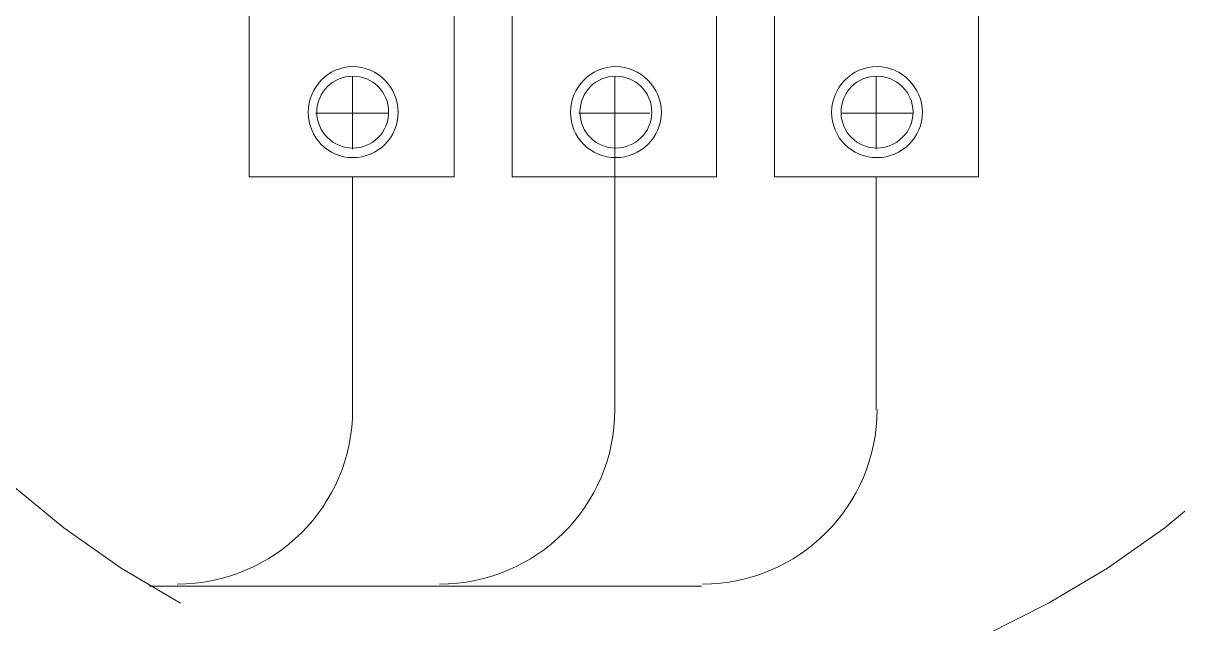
# Model space of a CAD drawing. Header units: metres. Extents: x 2999 to 3164, y 1641 to 1678.
# Drawn here: x 3010.264 to 3011.969, y 1646.007 to 1646.888 of the extents above; entities that cross this region are included whole.
import ezdxf

# ---------------------------------------------------------------- set-up
doc = ezdxf.new("R2010")
doc.units = ezdxf.units.M

msp = doc.modelspace()

# ---------------------------------------------------------------- linework, layer by layer
at = {"color": 7, "linetype": 'Continuous', "lineweight": 20, "true_color": 0x000007}
for points in [[(3010.5958, 1646.6626), (3010.8969, 1646.6626), (3010.8969, 1648.1711), (3010.5958, 1648.1711)], [(3010.9823, 1646.6626), (3011.2818, 1646.6626), (3011.2818, 1648.1711), (3010.9823, 1648.1711)], [(3011.6667, 1646.6626), (3011.3671, 1646.6626), (3011.3671, 1648.1711), (3011.6667, 1648.1711)]]:
    msp.add_lwpolyline(points, close=True, dxfattribs=at)
for points in [[(3010.7479, 1646.81), (3010.7479, 1646.7557), (3010.6936, 1646.7557)], [(3011.1328, 1646.81), (3011.1328, 1646.7557), (3011.08, 1646.7557)], [(3011.5161, 1646.81), (3011.5161, 1646.7557), (3011.5705, 1646.7557)], [(3010.8007, 1646.7557), (3010.7479, 1646.7557), (3010.7479, 1646.703)], [(3011.184, 1646.7557), (3011.1328, 1646.7557), (3011.1328, 1646.703)], [(3011.4649, 1646.7557), (3011.5161, 1646.7557), (3011.5161, 1646.703)]]:
    msp.add_lwpolyline(points, dxfattribs=at)
at = {"color": 5, "linetype": 'Continuous', "lineweight": 20, "true_color": 0x000005}
for points in [[(3011.1328, 1646.7557), (3011.1328, 1646.3212), (3011.1328, 1646.3212)], [(3010.7479, 1646.6626), (3010.7479, 1646.3212), (3010.7479, 1646.3212)], [(3011.5161, 1646.6626), (3011.5161, 1646.3212), (3011.5161, 1646.3212)], [(3011.2601, 1646.062), (3010.4499, 1646.062), (3010.4499, 1646.062)], [(3010.8752, 1646.062), (3010.4499, 1646.062), (3010.4499, 1646.062)], [(3010.4887, 1646.062), (3010.4499, 1646.062), (3010.4499, 1646.062)]]:
    msp.add_lwpolyline(points, dxfattribs=at)
at = {"color": 30, "linetype": 'Continuous', "lineweight": 20, "true_color": 0x00001e}
for points in [[(3010.1908, 1646.2653), (3010.2466, 1646.211), (3010.3242, 1646.1474), (3010.408, 1646.0884), (3010.495, 1646.0372)], [(3011.6434, 1645.9766), (3011.6775, 1645.9906), (3011.7691, 1646.0372), (3011.856, 1646.0884), (3011.9398, 1646.1474), (3011.9693, 1646.1722)]]:
    msp.add_lwpolyline(points, dxfattribs=at)
at = {"color": 7, "linetype": 'Continuous', "lineweight": 20, "true_color": 0x000007}
for points in [[(3010.8147, 1646.7573), (3010.8147, 1646.793), (3010.7852, 1646.824), (3010.7479, 1646.824), (3010.7479, 1646.824), (3010.7122, 1646.824), (3010.6827, 1646.793), (3010.6827, 1646.7573), (3010.6827, 1646.7573), (3010.6827, 1646.72), (3010.7122, 1646.6905), (3010.7479, 1646.6905), (3010.7479, 1646.6905), (3010.7852, 1646.6905), (3010.8147, 1646.72), (3010.8147, 1646.7573)], [(3011.2011, 1646.7573), (3011.2011, 1646.793), (3011.1701, 1646.824), (3011.1344, 1646.824), (3011.1344, 1646.824), (3011.0971, 1646.824), (3011.0676, 1646.793), (3011.0676, 1646.7573), (3011.0676, 1646.7573), (3011.0676, 1646.72), (3011.0971, 1646.6905), (3011.1344, 1646.6905), (3011.1344, 1646.6905), (3011.1701, 1646.6905), (3011.2011, 1646.72), (3011.2011, 1646.7573)], [(3011.5844, 1646.7573), (3011.5844, 1646.793), (3011.5534, 1646.824), (3011.5177, 1646.824), (3011.5177, 1646.824), (3011.4804, 1646.824), (3011.451, 1646.793), (3011.451, 1646.7573), (3011.451, 1646.7573), (3011.451, 1646.72), (3011.4804, 1646.6905), (3011.5177, 1646.6905), (3011.5177, 1646.6905), (3011.5534, 1646.6905), (3011.5844, 1646.72), (3011.5844, 1646.7573)], [(3010.8007, 1646.7573), (3010.8007, 1646.7868), (3010.7774, 1646.81), (3010.7479, 1646.81), (3010.7479, 1646.81), (3010.72, 1646.81), (3010.6952, 1646.7868), (3010.6952, 1646.7573), (3010.6952, 1646.7573), (3010.6952, 1646.7278), (3010.72, 1646.7045), (3010.7479, 1646.7045), (3010.7479, 1646.7045), (3010.7774, 1646.7045), (3010.8007, 1646.7278), (3010.8007, 1646.7573)], [(3011.1871, 1646.7573), (3011.1871, 1646.7868), (3011.1623, 1646.81), (3011.1344, 1646.81), (3011.1344, 1646.81), (3011.1049, 1646.81), (3011.0816, 1646.7868), (3011.0816, 1646.7573), (3011.0816, 1646.7573), (3011.0816, 1646.7278), (3011.1049, 1646.7045), (3011.1344, 1646.7045), (3011.1344, 1646.7045), (3011.1623, 1646.7045), (3011.1871, 1646.7278), (3011.1871, 1646.7573)], [(3011.5705, 1646.7573), (3011.5705, 1646.7868), (3011.5456, 1646.81), (3011.5177, 1646.81), (3011.5177, 1646.81), (3011.4882, 1646.81), (3011.4649, 1646.7868), (3011.4649, 1646.7573), (3011.4649, 1646.7573), (3011.4649, 1646.7278), (3011.4882, 1646.7045), (3011.5177, 1646.7045), (3011.5177, 1646.7045), (3011.5456, 1646.7045), (3011.5705, 1646.7278), (3011.5705, 1646.7573)]]:
    msp.add_open_spline(points, degree=3, knots=[0, 0, 0, 0, 0.0625, 0.0625, 0.0625, 0.062501, 0.125, 0.125, 0.125, 0.125001, 0.1875, 0.1875, 0.1875, 0.187501, 1, 1, 1, 1], dxfattribs=at)
at = {"color": 5, "linetype": 'Continuous', "lineweight": 20, "true_color": 0x000005}
for points in [[(3010.4903, 1646.0651), (3010.6331, 1646.0651), (3010.7479, 1646.18), (3010.7479, 1646.3212)], [(3010.8752, 1646.0651), (3011.018, 1646.0651), (3011.1328, 1646.18), (3011.1328, 1646.3212)], [(3011.2616, 1646.0651), (3011.4028, 1646.0651), (3011.5177, 1646.18), (3011.5177, 1646.3212)]]:
    msp.add_open_spline(points, degree=3, dxfattribs=at)

doc.saveas('drawing.dxf')
